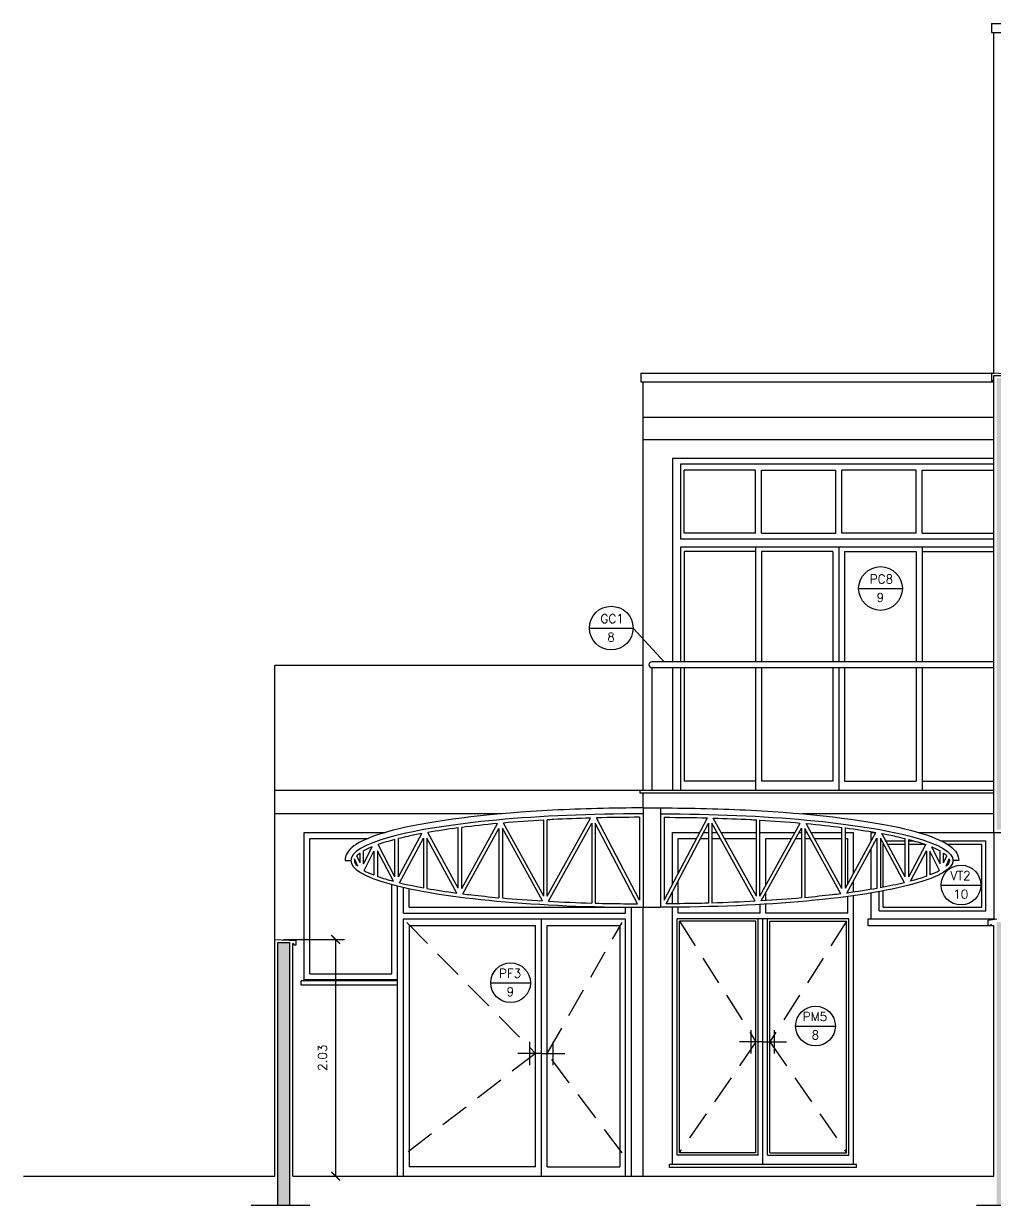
# Model space of a CAD drawing. Header units: millimetres. Extents: x 128 to 761, y 122 to 191.
# Drawn here: x 491.99 to 500.3, y 123.83 to 133.94 of the extents above; entities that cross this region are included whole.
import ezdxf

# ---------------------------------------------------------------- set-up
doc = ezdxf.new("R2010")
doc.units = ezdxf.units.MM
doc.linetypes.add('HIDDEN', pattern=[0.375, 0.25, -0.125])
for name, color, linetype in [('ALV', 5, 'Continuous'), ('CAIX', 2, 'Continuous'), ('CAIXN', 7, 'Continuous'), ('COTAS', 1, 'Continuous'), ('LPROJ', 7, 'HIDDEN'), ('LVISTA', 1, 'Continuous'), ('LVISTA01', 8, 'Continuous'), ('LVISTA02', 1, 'Continuous'), ('LVISTA025', 3, 'Continuous'), ('METAL', 5, 'Continuous'), ('NOTAS', 2, 'Continuous'), ('REVEST', 2, 'Continuous'), ('SOLID', 8, 'Continuous')]:
    doc.layers.add(name, color=color, linetype=linetype)
doc.styles.add('60-50', font='romans.shx', dxfattribs={"height": 0.075})
doc.dimstyles.new('50', dxfattribs={"dimtxt": 0.1, "dimasz": 2.5, "dimexe": 1.25, "dimexo": 0.625, "dimgap": 0.075, "dimtad": 1, "dimzin": 0, "dimdsep": 46, "dimtxsty": '60-50', "dimcen": 2.5, "dimclrt": 3, "dimadec": 0, "dimazin": 0, "dimtfac": 1, "dimtmove": 0, "dimatfit": 3, "dimfxl": 1, "dimarcsym": 0})

# ---------------------------------------------------------------- blocks, each defined once
blk = doc.blocks.new('_ARCHTICK')
at = {"color": 0, "linetype": 'ByBlock', "const_width": 0.15}
blk.add_lwpolyline([(-0.5, -0.5), (0.5, 0.5)], dxfattribs=at)
blk = doc.blocks.new('*D474')
at = {"layer": 'COTAS', "color": 0, "lineweight": -2}
for p, q in [((494.213, 126.1), (494.733, 126.1)), ((494.658, 126.1), (494.658, 124.075)), ((494.366, 124.075), (494.733, 124.075))]:
    blk.add_line(p, q, dxfattribs=at)
at = {"layer": 'DEFPOINTS', "color": 0}
for p in [(494.138, 126.1), (494.291, 124.075), (494.658, 124.075)]:
    blk.add_point(p, dxfattribs=at)
at = {"layer": 'COTAS', "color": 0, "lineweight": -2, "xscale": 0.075, "yscale": 0.075, "zscale": 0.075}
for p, rotation in [((494.658, 126.1), 90), ((494.658, 124.075), 270)]:
    blk.add_blockref('_ARCHTICK', p, dxfattribs=dict(at, rotation=rotation))
at = {"layer": 'COTAS', "color": 3, "insert": (494.545, 125.088), "char_height": 0.075, "attachment_point": 5, "rotation": 90, "style": '60-50'}
blk.add_mtext('2.03', dxfattribs=at)

msp = doc.modelspace()

# ---------------------------------------------------------------- hatches: boundary and pattern name
at = {"layer": 'SOLID'}
h = msp.add_hatch(color=256, dxfattribs=at)
h.paths.add_polyline_path([(494.1626, 123.8252), (494.2664, 123.8252), (494.2664, 126.0752), (494.1626, 126.0752)])
h.paths.add_polyline_path([(514.1126, 126.0752), (514.0089, 126.0752), (514.0089, 123.8252), (514.1126, 123.8252)])
h.paths.add_polyline_path([(509.4626, 126.2502), (509.3626, 126.2502), (509.3626, 123.8252), (509.4626, 123.8252)], flags=17)
h.paths.add_polyline_path([(502.7126, 123.8252), (502.8126, 123.8252), (502.8126, 127.2002), (509.3626, 127.2002), (509.3626, 127.0402), (509.4626, 127.0402), (509.4626, 130.9002), (509.3626, 130.9002), (509.3626, 130.5252), (502.4626, 130.5252), (500.4126, 130.5252), (500.4126, 130.9002), (500.3126, 130.9002), (500.3126, 127.0402), (500.5126, 127.0402), (500.5126, 127.2002), (502.7126, 127.2002)])
h.paths.add_polyline_path([(500.5126, 127.3252), (500.5126, 130.4002), (502.7126, 130.4002), (502.7126, 130.2402), (502.8126, 130.2402), (502.8126, 130.4002), (509.2626, 130.4002), (509.2626, 127.3252)], flags=16)
h.paths.add_polyline_path([(500.5126, 126.2502), (500.3126, 126.2502), (500.3126, 123.8252), (500.5126, 123.8252)], flags=17)
h.paths.add_polyline_path([(505.0815, 127.6355), (505.5648, 127.6355), (505.5648, 127.814), (505.0815, 127.814)], flags=8)

# ---------------------------------------------------------------- linework, layer by layer
at = {"layer": 'ALV'}
for p, q in [((494.1626, 126.0752), (494.2664, 126.0752)), ((494.1626, 123.8252), (494.1626, 126.0752)), ((494.2664, 123.8252), (494.2664, 126.0752))]:
    msp.add_line(p, q, dxfattribs=at)
at = {"layer": 'CAIX', "color": 1}
msp.add_line((500.2876, 127.0152), (500.2876, 126.2752), dxfattribs=at)
at = {"layer": 'CAIX'}
msp.add_lwpolyline([(500.4376, 130.8902), (500.4576, 130.8702), (500.4576, 130.9352), (500.2676, 130.9452), (500.2676, 130.8702), (500.2876, 130.8902)], dxfattribs=at)
at = {"layer": 'CAIXN', "color": 8, "ltscale": 0.5}
for p, q in [((499.131, 129.1027), (499.505, 129.1027)), ((496.8278, 128.7638), (497.2018, 128.7638)), ((497.2018, 128.7638), (497.4669, 128.4752)), ((499.8364, 126.5653), (500.1764, 126.5653)), ((495.9843, 125.7294), (496.3243, 125.7294)), ((498.5921, 125.3594), (498.9321, 125.3594))]:
    msp.add_line(p, q, dxfattribs=at)
for centre, radius in [((499.318, 129.1027), 0.187), ((497.0148, 128.7638), 0.187), ((500.0064, 126.5653), 0.17), ((496.1543, 125.7294), 0.17), ((498.7621, 125.3594), 0.17)]:
    msp.add_circle(centre, radius, dxfattribs=at)
at = {"layer": 'LPROJ'}
for p, q in [((495.2676, 126.2452), (496.3663, 125.1252)), ((496.4676, 125.1252), (497.1076, 126.2452)), ((497.5976, 126.2552), (498.2526, 125.2252)), ((499.0276, 126.2552), (498.3726, 125.2252)), ((498.2526, 125.2252), (497.5976, 124.2752)), ((498.3726, 125.2252), (499.0276, 124.2752)), ((496.3663, 125.1252), (495.2676, 124.2752)), ((497.1076, 124.2752), (496.4676, 125.1252))]:
    msp.add_line(p, q, dxfattribs=at)
at = {"layer": 'LVISTA'}
for p, q in [((500.2676, 133.9352), (502.8576, 133.9352)), ((500.2676, 133.9352), (500.2676, 133.8602)), ((500.2676, 133.8602), (502.8576, 133.8602)), ((500.2876, 130.9441), (500.2876, 133.8602)), ((500.2876, 131.1181), (500.2876, 133.8602)), ((500.2876, 130.5652), (497.2876, 130.5652)), ((497.2876, 130.3752), (497.2876, 130.5652)), ((500.2876, 130.3752), (497.2876, 130.3752)), ((500.2876, 127.3752), (497.2626, 127.3752)), ((497.2626, 127.3502), (497.2626, 127.3752)), ((500.2876, 127.3502), (497.2626, 127.3502)), ((497.2876, 127.2252), (497.2876, 127.3502)), ((500.2876, 127.1752), (498.649, 127.1752)), ((499.1126, 124.1502), (497.5126, 124.1502))]:
    msp.add_line(p, q, dxfattribs=at)
at = {"layer": 'LVISTA01'}
for p, q in [((497.2676, 130.9452), (500.2876, 130.9452)), ((497.2676, 130.9452), (497.2676, 130.8702)), ((497.2676, 130.8702), (500.2876, 130.8702)), ((497.2876, 130.5652), (497.2876, 130.8702)), ((497.2876, 127.3752), (497.2876, 130.3752)), ((497.5376, 130.2152), (497.5376, 128.4752)), ((500.2876, 130.2152), (497.5376, 130.2152)), ((497.6076, 130.1652), (497.6076, 129.5252)), ((500.2876, 130.1652), (497.6076, 130.1652)), ((498.2495, 130.1152), (497.6401, 130.1152)), ((497.6401, 129.5752), (497.6401, 130.1152)), ((498.2495, 129.5752), (498.2495, 130.1152)), ((498.2995, 129.5752), (498.2995, 130.1152)), ((498.2995, 130.1152), (498.9364, 130.1152)), ((498.9364, 129.5752), (498.9364, 130.1152)), ((499.6233, 130.1152), (498.9864, 130.1152)), ((498.9864, 129.5752), (498.9864, 130.1152)), ((499.6233, 129.5752), (499.6233, 130.1152)), ((499.6733, 130.1152), (500.2826, 130.1152)), ((499.6733, 129.5752), (499.6733, 130.1152)), ((500.2876, 129.5252), (497.6076, 129.5252)), ((498.2495, 129.5752), (497.6401, 129.5752)), ((498.2995, 129.5752), (498.9364, 129.5752)), ((499.6233, 129.5752), (498.9864, 129.5752)), ((499.6733, 129.5752), (500.2826, 129.5752)), ((500.2876, 129.4552), (497.6076, 129.4552)), ((497.6076, 129.4552), (497.6076, 128.4752)), ((497.6401, 129.4192), (497.6401, 128.4752)), ((498.2495, 129.4192), (497.6401, 129.4192)), ((498.2495, 129.4552), (498.2495, 128.4752)), ((498.9114, 129.4192), (498.2995, 129.4192)), ((498.2995, 129.4192), (498.2995, 128.4752)), ((498.9114, 129.4192), (498.9114, 128.4752)), ((498.9614, 129.4552), (498.9614, 128.4752)), ((499.0114, 129.4192), (499.6233, 129.4192)), ((499.0114, 129.4192), (499.0114, 128.4752)), ((499.6233, 129.4192), (499.6233, 128.4752)), ((499.6733, 129.4552), (499.6733, 128.4752)), ((499.6733, 129.4192), (500.2826, 129.4192)), ((494.1376, 126.1002), (494.1376, 128.4452)), ((497.2784, 128.4452), (494.1376, 128.4452)), ((497.5376, 128.4252), (497.5376, 127.3752)), ((497.6076, 128.4252), (497.6076, 127.3752)), ((497.6401, 128.4252), (497.6401, 127.4552)), ((498.2495, 128.4252), (498.2495, 127.3752)), ((498.2995, 128.4252), (498.2995, 127.4552)), ((498.9114, 128.4252), (498.9114, 127.4552)), ((498.9614, 128.4252), (498.9614, 127.3752)), ((499.0114, 128.4252), (499.0114, 127.4552)), ((499.6233, 128.4252), (499.6233, 127.4552)), ((499.6733, 128.4252), (499.6733, 127.3752)), ((498.2495, 127.4552), (497.6401, 127.4552)), ((498.9114, 127.4552), (498.2995, 127.4552)), ((499.0114, 127.4552), (499.6233, 127.4552)), ((499.6733, 127.4552), (500.2826, 127.4552)), ((497.2626, 127.3752), (494.1376, 127.3752)), ((496.0763, 127.1752), (494.1376, 127.1752)), ((494.3876, 125.7552), (494.3876, 127.0152)), ((494.3876, 127.0152), (495.0803, 127.0152)), ((494.4376, 126.9652), (494.9356, 126.9652)), ((494.4376, 125.8052), (494.4376, 126.9652)), ((495.1376, 125.8052), (495.1376, 126.571)), ((495.1876, 125.7552), (495.1876, 126.5581)), ((495.1876, 124.0752), (495.1876, 126.5581)), ((495.2376, 126.3252), (495.2376, 126.5462)), ((495.2876, 126.3752), (495.2876, 126.5352)), ((495.2876, 126.3752), (497.0876, 126.3752)), ((497.1376, 126.3252), (497.1376, 126.3759)), ((497.1876, 124.0752), (497.1876, 126.3755)), ((495.2376, 126.3252), (497.1376, 126.3252)), ((495.2376, 124.0752), (495.2376, 126.2752)), ((495.2376, 126.2752), (497.1376, 126.2752)), ((496.4176, 124.0752), (496.4176, 126.2752)), ((497.1376, 124.0752), (497.1376, 126.2752)), ((495.2876, 126.2192), (496.3663, 126.2192)), ((495.2876, 126.2192), (495.2876, 124.1552)), ((496.3663, 124.1552), (496.3663, 126.2192)), ((496.4676, 124.1552), (496.4676, 126.2192)), ((496.4676, 126.2192), (497.0876, 126.2192)), ((497.0876, 126.2192), (497.0876, 124.1552)), ((494.4376, 125.8052), (495.1376, 125.8052)), ((495.1876, 125.7452), (494.3626, 125.7452)), ((494.3626, 125.7102), (494.3626, 125.7452)), ((495.1876, 125.7102), (494.3626, 125.7102)), ((495.1876, 125.7552), (494.3876, 125.7552)), ((496.3663, 124.1552), (495.2876, 124.1552)), ((496.4676, 124.1552), (497.0876, 124.1552))]:
    msp.add_line(p, q, dxfattribs=at)
at = {"layer": 'LVISTA02'}
for p, q in [((500.2876, 128.4752), (497.3626, 128.4752)), ((497.3626, 128.4252), (497.3626, 127.3752)), ((500.2876, 128.4252), (497.3626, 128.4252)), ((497.5376, 127.0152), (497.7715, 127.0152)), ((497.5376, 126.5702), (497.5376, 127.0152)), ((497.8053, 127.0152), (497.8465, 127.0152)), ((497.8765, 127.0152), (497.9214, 127.0152)), ((497.9557, 127.0152), (498.2571, 127.0152)), ((498.2871, 127.0152), (498.5874, 127.0152)), ((498.6217, 127.0152), (498.6416, 127.0152)), ((498.6716, 127.0152), (498.6911, 127.0152)), ((498.7254, 127.0152), (498.9883, 127.0152)), ((499.0183, 127.0152), (499.0876, 127.0152)), ((499.0876, 126.6647), (499.0876, 127.0152)), ((499.2376, 127.0152), (499.2788, 127.0152)), ((499.2376, 126.9396), (499.2376, 127.0152)), ((499.645, 127.0152), (500.2876, 127.0152)), ((497.5876, 126.9652), (497.7452, 126.9652)), ((497.5876, 126.6653), (497.5876, 126.9652)), ((497.7791, 126.9652), (497.8465, 126.9652)), ((497.8765, 126.9652), (497.9491, 126.9652)), ((497.9834, 126.9652), (498.2571, 126.9652)), ((498.2871, 126.9652), (498.2876, 126.9652)), ((498.3376, 126.9652), (498.5598, 126.9652)), ((498.3376, 126.5633), (498.3376, 126.9652)), ((498.594, 126.9652), (498.6416, 126.9652)), ((498.6716, 126.9652), (498.7186, 126.9652)), ((498.7528, 126.9652), (498.9883, 126.9652)), ((499.0183, 126.9652), (499.0376, 126.9652)), ((499.0376, 126.573), (499.0376, 126.9652)), ((499.3171, 126.9452), (499.3287, 126.9452)), ((499.3404, 126.9152), (499.3448, 126.9152)), ((499.3404, 126.5464), (499.3404, 126.9152)), ((499.3627, 126.9452), (499.5296, 126.9452)), ((499.3789, 126.9152), (499.5296, 126.9152)), ((499.5596, 126.9452), (499.5984, 126.9452)), ((499.5596, 126.9152), (499.6954, 126.9152)), ((499.8343, 126.9452), (500.2176, 126.9452)), ((499.8894, 126.9152), (500.1849, 126.9152)), ((500.1849, 126.3752), (500.1849, 126.9152)), ((500.2176, 126.3452), (500.2176, 126.9452)), ((499.2376, 126.5281), (499.2376, 126.877)), ((497.5876, 126.4059), (497.5876, 126.6008)), ((499.0876, 126.505), (499.0876, 126.602)), ((497.5376, 126.4055), (497.5376, 126.5057)), ((498.3376, 126.4321), (498.3376, 126.5013)), ((499.0376, 126.4981), (499.0376, 126.5104)), ((499.2376, 126.2752), (499.2376, 126.4976)), ((499.3076, 126.3452), (499.3076, 126.5097)), ((499.3404, 126.3752), (499.3404, 126.5157)), ((497.2876, 124.0752), (497.2876, 126.3752)), ((497.5376, 124.1752), (497.5376, 126.3755)), ((497.5876, 126.3252), (497.5876, 126.3759)), ((498.2876, 126.3252), (498.2876, 126.399)), ((498.3376, 126.3252), (498.3376, 126.402)), ((499.0376, 126.3252), (499.0376, 126.4678)), ((499.0876, 124.1752), (499.0876, 126.4747)), ((499.3404, 126.3752), (500.1849, 126.3752)), ((499.0476, 126.2752), (497.5776, 126.2752)), ((497.5776, 124.2552), (497.5776, 126.2752)), ((498.2876, 126.3252), (497.5876, 126.3252)), ((498.2726, 124.2552), (498.2726, 126.2752)), ((498.3126, 124.1752), (498.3126, 126.2752)), ((499.0376, 126.3252), (498.3376, 126.3252)), ((498.3526, 124.2552), (498.3526, 126.2752)), ((499.0476, 124.2552), (499.0476, 126.2752)), ((499.2126, 126.2752), (500.2876, 126.2752)), ((499.2126, 126.2164), (499.2126, 126.2752)), ((499.3076, 126.3452), (500.2176, 126.3452)), ((497.5976, 124.2752), (497.5976, 126.2552)), ((498.2526, 126.2552), (497.5976, 126.2552)), ((498.2526, 124.2752), (498.2526, 126.2552)), ((498.3726, 124.2752), (498.3726, 126.2552)), ((498.3726, 126.2552), (499.0276, 126.2552)), ((499.0276, 124.2752), (499.0276, 126.2552)), ((500.2376, 126.2164), (499.2126, 126.2164)), ((498.2726, 124.2552), (497.5776, 124.2552)), ((498.2526, 124.2752), (497.5976, 124.2752)), ((498.3526, 124.2552), (499.0476, 124.2552)), ((498.3726, 124.2752), (499.0276, 124.2752)), ((499.1126, 124.1752), (497.5126, 124.1752)), ((497.5126, 124.1502), (497.5126, 124.1752)), ((499.1126, 124.1502), (499.1126, 124.1752))]:
    msp.add_line(p, q, dxfattribs=at)
msp.add_arc((497.3626, 128.4502), 0.025, 90, 270, dxfattribs=at)
at = {"layer": 'LVISTA025'}
msp.add_line((500.2876, 130.9252), (500.4376, 130.9252), dxfattribs=at)
at = {"layer": 'METAL', "color": 5}
for p, q in [((497.2876, 127.2252), (497.4376, 127.2252)), ((497.2876, 127.2252), (497.2876, 126.3752)), ((497.4376, 127.2252), (497.4376, 126.3752)), ((497.2876, 126.3752), (497.4376, 126.3752))]:
    msp.add_line(p, q, dxfattribs=at)
at = {"layer": 'METAL', "color": 1}
for p, q in [((495.737, 126.5371), (496.042, 127.0917)), ((496.4382, 126.4718), (496.0931, 127.0963)), ((496.4382, 126.4718), (496.4382, 127.1222)), ((496.4682, 126.4706), (496.8379, 127.1386)), ((496.4682, 126.4706), (496.4682, 127.123)), ((496.4782, 126.4268), (496.8488, 127.0963)), ((496.8488, 127.0963), (496.8488, 126.411)), ((496.8788, 127.0936), (496.8788, 126.4106)), ((497.2404, 126.4052), (496.8788, 127.0936)), ((497.2576, 126.4369), (496.8882, 127.14)), ((497.2576, 127.1451), (497.2576, 126.4369)), ((497.4676, 127.1451), (497.4676, 126.4369)), ((497.4676, 126.4369), (497.837, 127.14)), ((497.4849, 126.4052), (497.8465, 127.0936)), ((497.8465, 127.0936), (497.8465, 126.4106)), ((497.8765, 127.0963), (497.8765, 126.411)), ((498.2471, 126.4268), (497.8765, 127.0963)), ((498.2571, 126.4706), (497.8874, 127.1386)), ((498.2571, 126.4706), (498.2571, 127.123)), ((498.2871, 126.4718), (498.2871, 127.1222)), ((498.2871, 126.4718), (498.6322, 127.0963)), ((498.9883, 126.5371), (498.6833, 127.0917)), ((495.1956, 126.6349), (495.3953, 127.006)), ((495.707, 126.5375), (495.4464, 127.0152)), ((495.707, 126.5375), (495.707, 127.0565)), ((495.737, 126.5371), (495.737, 127.0585)), ((495.7457, 126.4906), (496.0537, 127.0507)), ((496.0537, 127.0507), (496.0537, 126.4574)), ((496.0837, 127.0511), (496.0837, 126.4548)), ((496.4272, 126.4297), (496.0837, 127.0511)), ((498.2981, 126.4297), (498.6416, 127.0511)), ((498.6416, 127.0511), (498.6416, 126.4548)), ((498.6716, 127.0507), (498.6716, 126.4574)), ((498.9796, 126.4906), (498.6716, 127.0507)), ((498.9883, 126.5371), (498.9883, 127.0585)), ((499.0183, 126.5375), (499.0183, 127.0565)), ((499.0183, 126.5375), (499.2789, 127.0152)), ((499.5296, 126.6349), (499.33, 127.006)), ((494.8973, 126.7475), (494.9691, 126.8924)), ((495.1656, 126.6363), (495.021, 126.912)), ((495.1656, 126.6363), (495.1656, 126.9556)), ((495.1956, 126.6349), (495.1956, 126.9632)), ((495.2031, 126.5854), (495.4082, 126.9667)), ((495.4082, 126.9667), (495.4082, 126.5421)), ((495.4382, 126.9676), (495.4382, 126.5366)), ((495.6949, 126.4971), (495.4382, 126.9676)), ((499.0304, 126.4971), (499.2871, 126.9676)), ((499.2871, 126.9676), (499.2871, 126.5366)), ((499.3171, 126.9667), (499.3171, 126.5421)), ((499.5222, 126.5854), (499.3171, 126.9667)), ((499.5296, 126.6349), (499.5296, 126.9632)), ((499.5596, 126.6363), (499.5596, 126.9556)), ((499.5596, 126.6363), (499.7043, 126.912)), ((499.828, 126.7475), (499.7562, 126.8924)), ((494.8468, 126.7272), (494.8197, 126.789)), ((494.8673, 126.7552), (494.8403, 126.8169)), ((494.8673, 126.7552), (494.8673, 126.8391)), ((494.8973, 126.7475), (494.8973, 126.8581)), ((494.902, 126.6895), (494.9847, 126.8563)), ((494.9847, 126.8563), (494.9847, 126.6517)), ((495.0147, 126.8594), (495.0147, 126.6404)), ((495.1516, 126.5985), (495.0147, 126.8594)), ((499.5737, 126.5985), (499.7106, 126.8594)), ((499.7106, 126.8594), (499.7106, 126.6404)), ((499.7406, 126.8563), (499.7406, 126.6517)), ((499.8233, 126.6895), (499.7406, 126.8563)), ((499.828, 126.7475), (499.828, 126.8581)), ((499.858, 126.7552), (499.858, 126.8391)), ((499.858, 126.7552), (499.885, 126.8169)), ((499.8785, 126.7272), (499.9056, 126.789))]:
    msp.add_line(p, q, dxfattribs=at)
at = {"layer": 'METAL', "color": 4}
for p, q in [((494.7383, 126.7752), (494.7876, 126.7752)), ((499.987, 126.7752), (499.9376, 126.7752))]:
    msp.add_line(p, q, dxfattribs=at)
at = {"layer": 'METAL', "color": 1}
msp.add_ellipse((497.2876, 126.7752), major_axis=(2.5, 0), ratio=0.16, start_param=7.8539816, end_param=10.9955743, dxfattribs=at)
at = {"layer": 'METAL', "color": 1, "extrusion": (0, 0, -1)}
msp.add_ellipse((497.4376, 126.7752), major_axis=(-2.5, 0), ratio=0.16, start_param=7.8539816, end_param=10.9955743, dxfattribs=at)
at = {"layer": 'METAL', "color": 4}
for points in [[(497.2876, 127.2252), (497.0255, 127.2252), (496.7634, 127.2185), (496.015, 127.1797), (495.5695, 127.1282), (495.1077, 127.0269), (494.9884, 126.9907), (494.8333, 126.9183), (494.7834, 126.8853), (494.7445, 126.8193), (494.7385, 126.7972), (494.7383, 126.7752)], [(497.4376, 127.2252), (497.6998, 127.2252), (497.9619, 127.2185), (498.7103, 127.1797), (499.1558, 127.1282), (499.6176, 127.0269), (499.7369, 126.9907), (499.892, 126.9183), (499.9419, 126.8853), (499.9808, 126.8193), (499.9868, 126.7972), (499.987, 126.7752)]]:
    msp.add_open_spline(points, degree=3, knots=[7.8539816, 7.8539816, 7.8539816, 7.8539816, 8.1675286, 8.1675286, 8.7946225, 8.7946225, 9.0944595, 9.0944595, 9.3309662, 9.3309662, 9.4244721, 9.4244721, 9.4244721, 9.4244721], dxfattribs=at)
at = {"layer": 'METAL', "color": 1}
for points in [[(496.042, 127.0917), (495.9354, 127.0818), (495.8334, 127.0707), (495.737, 127.0585)], [(496.4382, 127.1213), (496.3193, 127.1144), (496.2039, 127.106), (496.0931, 127.0963)], [(497.2576, 127.1451), (497.1339, 127.1449), (497.0104, 127.1432), (496.8882, 127.14)], [(497.4676, 127.1451), (497.5914, 127.1449), (497.7149, 127.1432), (497.837, 127.14)], [(498.2871, 127.1213), (498.4059, 127.1144), (498.5214, 127.106), (498.6322, 127.0963)], [(498.6833, 127.0917), (498.7899, 127.0818), (498.8919, 127.0707), (498.9883, 127.0585)], [(495.707, 127.0546), (495.6143, 127.0425), (495.5271, 127.0293), (495.4464, 127.0152)], [(499.0183, 127.0546), (499.111, 127.0425), (499.1982, 127.0293), (499.2789, 127.0152)], [(495.1656, 126.9556), (495.1116, 126.9415), (495.0632, 126.9269), (495.021, 126.912)], [(499.5596, 126.9556), (499.6137, 126.9415), (499.6621, 126.9269), (499.7043, 126.912)], [(494.8673, 126.8391), (494.8564, 126.8314), (494.8475, 126.8239), (494.8403, 126.8169)], [(499.858, 126.8391), (499.8688, 126.8314), (499.8778, 126.8239), (499.885, 126.8169)], [(494.902, 126.6895), (494.925, 126.6769), (494.9526, 126.6642), (494.9847, 126.6517)], [(499.8233, 126.6895), (499.8003, 126.6769), (499.7726, 126.6642), (499.7406, 126.6517)], [(495.2031, 126.5854), (495.265, 126.5703), (495.3337, 126.5558), (495.4082, 126.5421)], [(499.5222, 126.5854), (499.4603, 126.5703), (499.3916, 126.5558), (499.3171, 126.5421)], [(495.4382, 126.5366), (495.5177, 126.5225), (495.6035, 126.5093), (495.6949, 126.4971)], [(499.2871, 126.5366), (499.2076, 126.5225), (499.1218, 126.5093), (499.0304, 126.4971)], [(496.0837, 126.4548), (496.194, 126.4451), (496.309, 126.4367), (496.4272, 126.4297)], [(496.4782, 126.4268), (496.599, 126.4202), (496.723, 126.415), (496.8488, 126.4114)], [(498.2471, 126.4268), (498.1262, 126.4202), (498.0023, 126.415), (497.8765, 126.4114)], [(498.6416, 126.4548), (498.5312, 126.4451), (498.4163, 126.4367), (498.2981, 126.4297)]]:
    msp.add_open_spline(points, degree=3, dxfattribs=at)
for points, knots in [([(496.8379, 127.1386), (496.7303, 127.1355), (496.624, 127.1312), (496.5026, 127.1249), (496.4854, 127.124), (496.4682, 127.123)], [8.03522344, 8.03522344, 8.03522344, 8.03522344, 8.16675285, 8.16675285, 8.18864364, 8.18864364, 8.18864364, 8.18864364]), ([(497.8874, 127.1386), (497.995, 127.1355), (498.1013, 127.1312), (498.2227, 127.1249), (498.2399, 127.124), (498.2571, 127.123)], [8.03522344, 8.03522344, 8.03522344, 8.03522344, 8.16675285, 8.16675285, 8.18864364, 8.18864364, 8.18864364, 8.18864364]), ([(495.3953, 127.006), (495.3541, 126.9983), (495.3149, 126.9904), (495.2491, 126.9761), (495.2218, 126.9697), (495.1956, 126.9632)], [8.71604552, 8.71604552, 8.71604552, 8.71604552, 8.79229528, 8.79229528, 8.85068065, 8.85068065, 8.85068065, 8.85068065]), ([(499.33, 127.006), (499.3712, 126.9983), (499.4104, 126.9904), (499.4762, 126.9761), (499.5035, 126.9697), (499.5296, 126.9632)], [8.71604552, 8.71604552, 8.71604552, 8.71604552, 8.79229528, 8.79229528, 8.85068065, 8.85068065, 8.85068065, 8.85068065]), ([(494.9691, 126.8924), (494.951, 126.885), (494.9345, 126.8775), (494.9117, 126.8661), (494.9043, 126.8621), (494.8973, 126.8581)], [9.053786895, 9.053786895, 9.053786895, 9.053786895, 9.115687307, 9.115687307, 9.148414494, 9.148414494, 9.148414494, 9.148414494]), ([(499.7562, 126.8924), (499.7743, 126.885), (499.7908, 126.8775), (499.8136, 126.8661), (499.821, 126.8621), (499.828, 126.8581)], [9.053786895, 9.053786895, 9.053786895, 9.053786895, 9.115687307, 9.115687307, 9.148414494, 9.148414494, 9.148414494, 9.148414494]), ([(494.8197, 126.789), (494.8161, 126.7726), (494.8179, 126.7656), (494.8269, 126.7479), (494.8349, 126.7379), (494.8468, 126.7272)], [9.40153213, 9.40153213, 9.40153213, 9.40153213, 9.50581468, 9.50581468, 9.6015309, 9.6015309, 9.6015309, 9.6015309]), ([(499.9056, 126.789), (499.9091, 126.7726), (499.9074, 126.7656), (499.8984, 126.7479), (499.8904, 126.7379), (499.8785, 126.7272)], [9.40153213, 9.40153213, 9.40153213, 9.40153213, 9.50581468, 9.50581468, 9.6015309, 9.6015309, 9.6015309, 9.6015309]), ([(495.0147, 126.6404), (495.0172, 126.6395), (495.0196, 126.6387), (495.0603, 126.6244), (495.1036, 126.6112), (495.1516, 126.5985)], [9.84443726, 9.84443726, 9.84443726, 9.84443726, 9.85182895, 9.85182895, 9.96507975, 9.96507975, 9.96507975, 9.96507975]), ([(499.7106, 126.6404), (499.7081, 126.6395), (499.7057, 126.6387), (499.665, 126.6244), (499.6217, 126.6112), (499.5737, 126.5985)], [9.84443726, 9.84443726, 9.84443726, 9.84443726, 9.85182895, 9.85182895, 9.96507975, 9.96507975, 9.96507975, 9.96507975]), ([(495.7457, 126.4906), (495.7699, 126.4875), (495.7944, 126.4845), (495.8945, 126.4729), (495.9728, 126.4648), (496.0537, 126.4574)], [10.32899753, 10.32899753, 10.32899753, 10.32899753, 10.36609849, 10.36609849, 10.47810528, 10.47810528, 10.47810528, 10.47810528]), ([(498.9796, 126.4906), (498.9554, 126.4875), (498.9309, 126.4845), (498.8308, 126.4729), (498.7525, 126.4648), (498.6716, 126.4574)], [10.32899753, 10.32899753, 10.32899753, 10.32899753, 10.36609849, 10.36609849, 10.47810528, 10.47810528, 10.47810528, 10.47810528]), ([(496.8788, 126.4106), (496.9193, 126.4095), (496.96, 126.4086), (497.0804, 126.4063), (497.1605, 126.4055), (497.2406, 126.4052)], [10.83095289, 10.83095289, 10.83095289, 10.83095289, 10.88036804, 10.88036804, 10.97671892, 10.97671892, 10.97671892, 10.97671892]), ([(497.8465, 126.4106), (497.806, 126.4095), (497.7653, 126.4086), (497.6449, 126.4063), (497.5648, 126.4055), (497.4847, 126.4052)], [10.83095289, 10.83095289, 10.83095289, 10.83095289, 10.88036804, 10.88036804, 10.97671892, 10.97671892, 10.97671892, 10.97671892])]:
    msp.add_open_spline(points, degree=3, knots=knots, dxfattribs=at)
at = {"layer": 'NOTAS'}
for p, q in [((498.2126, 125.1252), (498.2126, 125.3252)), ((498.4126, 125.1252), (498.4126, 125.3252)), ((496.3176, 125.0252), (496.3176, 125.2252)), ((496.5176, 125.0252), (496.5176, 125.2252)), ((498.3126, 125.2252), (498.1126, 125.2252)), ((498.3126, 125.2252), (498.5126, 125.2252)), ((496.4176, 125.1252), (496.2176, 125.1252)), ((496.4176, 125.1252), (496.6176, 125.1252)), ((494.4374, 123.8252), (493.9367, 123.8252)), ((500.6382, 123.8252), (500.1376, 123.8252))]:
    msp.add_line(p, q, dxfattribs=at)
at = {"layer": 'REVEST'}
for p, q in [((500.2876, 130.9252), (500.4376, 130.9252)), ((500.2876, 127.0152), (500.2876, 130.9252)), ((500.2876, 127.0152), (500.5376, 127.0152)), ((500.2376, 126.2664), (500.3126, 126.2752)), ((500.2376, 126.2164), (500.2376, 126.2664)), ((500.2576, 126.2164), (500.2376, 126.2164)), ((500.2576, 126.2164), (500.2576, 126.2264)), ((500.2676, 126.2264), (500.2576, 126.2264)), ((500.2676, 126.2164), (500.2676, 126.2264)), ((500.2876, 126.2164), (500.2676, 126.2164)), ((500.2876, 124.0752), (500.2876, 126.2164)), ((494.1376, 124.0752), (494.1376, 126.1002)), ((494.1376, 126.1002), (494.3214, 126.0902)), ((494.3214, 126.0552), (494.3214, 126.0902)), ((494.2914, 124.0752), (494.2914, 126.0652)), ((494.2914, 126.0652), (494.3014, 126.0652)), ((494.3014, 126.0552), (494.3014, 126.0652)), ((494.3014, 126.0552), (494.3214, 126.0552)), ((491.9898, 124.0752), (494.1376, 124.0752)), ((494.2914, 124.0752), (500.2876, 124.0752))]:
    msp.add_line(p, q, dxfattribs=at)

# ---------------------------------------------------------------- texts
at = {"layer": 'CAIXN', "color": 2, "ltscale": 0.5, "char_height": 0.075, "attachment_point": 5, "style": '60-50'}
for s, insert in [('PC8', (499.3259, 129.1835)), ('9', (499.3162, 129.0259)), ('GC1', (497.0227, 128.8447)), ('8', (497.013, 128.687)), ('VT2', (500.0018, 126.6462)), ('10', (500.0046, 126.4885)), ('PF3', (496.1497, 125.8102)), ('9', (496.1525, 125.6526)), ('PM5', (498.7575, 125.4403)), ('8', (498.7603, 125.2826))]:
    msp.add_mtext(s, dxfattribs=dict(at, insert=insert))

# ---------------------------------------------------------------- dimensions: what is measured, and where the dimension line sits
at = {"layer": 'COTAS'}
dim = msp.add_linear_dim(base=(494.6578053142, 124.0751620173), p1=(494.137647299, 126.1001620173), p2=(494.2913770025, 124.0751620173), angle=90, dimstyle='50', override={"dimasz": 0.075, "dimexe": 0.075, "dimexo": 0.075, "dimzin": 4, "dimblk1": 'ARCHTICK', "dimblk2": 'ARCHTICK', "dimsah": 1, "dimtofl": 0, "dimtmove": 2}, dxfattribs=at)
dim.commit()
dim.dimension.update_dxf_attribs({"geometry": '*D474', "text_midpoint": (494.5453053142, 125.0876620173)})

doc.saveas('drawing.dxf')
